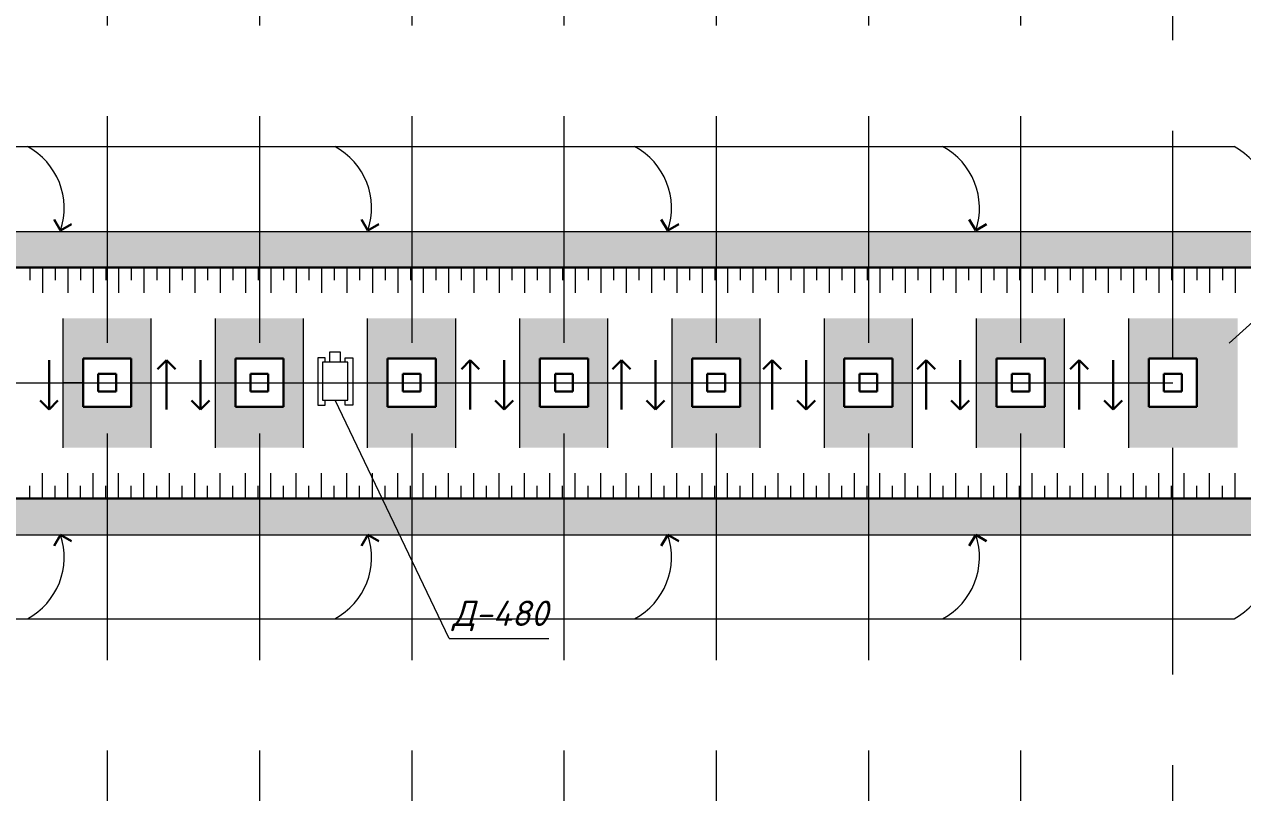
# Model space of a CAD drawing. Header units: millimetres. Extents: x 1422334 to 1587362, y 445536 to 446570.
# Drawn here: x 1585980.5 to 1586047.7, y 446264.3 to 446306.7 of the extents above; entities that cross this region are included whole.
import ezdxf

# ---------------------------------------------------------------- set-up
doc = ezdxf.new("R2010")
doc.units = ezdxf.units.MM
doc.header["$LTSCALE"] = 50
doc.linetypes.add('GOST2.303 4', pattern=[7, 5, -2, 0])
for name, color, linetype, lineweight in [('fund transh', 7, 'Continuous', 30), ('Risunochki', 7, 'Continuous', 13), ('камаз', 7, 'Continuous', 13), ('Линии склона', 7, 'Continuous', 30), ('оси траншей размеры', 7, 'Continuous', 13)]:
    doc.layers.add(name, color=color, linetype=linetype, lineweight=lineweight)
doc.styles.get("Standard").update_dxf_attribs({"font": 'isocpeui.ttf'})

msp = doc.modelspace()

# ---------------------------------------------------------------- hatches: boundary and pattern name
at = {"layer": 'Risunochki', "ltscale": 10000}
h = msp.add_hatch(dxfattribs=at)
h.set_pattern_fill('AR-CONC', color=250, scale=0.01)
h.set_pattern_definition([(50, (1586923.39, 445616.2545), (1.8218467, -0.1593909), [0.1905, -2.0955]), (355, (1586923.39, 445616.2545), (-0.3524342, 1.9105685), [0.1524, -1.6764058]), (100.45144, (1586923.5419, 445616.2412), (1.4694125, 1.7511775), [0.1619, -1.7809024]), (46.1842, (1586923.39, 445616.7625), (2.7107904, -0.4204233), [0.28575, -3.14325]), (96.63556, (1586923.616, 445616.7274), (2.3740413, 2.474261), [0.24285, -2.671356]), (351.18415, (1586923.39, 445616.7625), (2.3740413, 2.474261), [0.2285997, -2.514597]), (21, (1586923.644, 445616.6355), (1.516144, -1.022652), [0.1905, -2.0955]), (326, (1586923.644, 445616.6355), (0.6180203, 1.8418797), [0.1524, -1.6764]), (71.45144, (1586923.7704, 445616.5503), (2.1341642, 0.8192277), [0.1619, -1.7808994]), (37.5, (1586923.39004, 445616.2545), (0.03088603, 0.8455504), [0, -1.65608, 0, -1.7018, 0, -1.68275]), (7.5, (1586923.39, 445616.2545), (0.6681966, 1.00180575), [0, -0.97028, 0, -1.61798, 0, -0.64135]), (327.5, (1586922.8236, 445616.2545), (1.35590595, -0.05728744), [0, -0.635, 0, -1.9812, 0, -2.6289]), (317.5, (1586922.5696, 445616.2545), (1.4812918, 0.2542649), [0, -0.8255, 0, -1.31572, 0, -1.8669])])
h.paths.add_polyline_path([(1586050.202414, 446295.287727), (1585970.262414, 446295.287727), (1585970.262414, 446293.287727), (1586050.202414, 446293.287727)])
h = msp.add_hatch(dxfattribs=at)
h.set_pattern_fill('AR-CONC', color=250, scale=0.00076032)
h.set_pattern_definition([(50, (1585996.16922, 446279.32956), (0.13851865, -0.0121188), [0.0144841, -0.1593251]), (355, (1585996.16922, 446279.32956), (-0.0267963, 0.1452643), [0.0115873, -0.1274605]), (100.45144, (1585996.18076, 446279.32855), (0.1117224, 0.1331455), [0.0123096, -0.1354056]), (46.1842, (1585996.16922, 446279.36818), (0.2061068, -0.0319656), [0.0217261, -0.2389876]), (96.6356, (1585996.1864, 446279.36552), (0.180503, 0.188123), [0.0184644, -0.2031085]), (351.1842, (1585996.16922, 446279.36818), (0.180503, 0.188123), [0.017381, -0.1911899]), (21, (1585996.18853, 446279.35853), (0.11527545, -0.0777543), [0.0144841, -0.1593251]), (326, (1585996.18853, 446279.35853), (0.0469893, 0.1400418), [0.0115873, -0.12746]), (71.45144, (1585996.19814, 446279.35205), (0.1622648, 0.0622875), [0.0123096, -0.1354053]), (37.5, (1585996.169217, 446279.32956), (0.00234833, 0.06428889), [0, -0.12591507, 0, -0.12939126, 0, -0.12794285]), (7.5, (1585996.16922, 446279.32956), (0.05080433, 0.0761693), [0, -0.07377233, 0, -0.12301826, 0, -0.04876312]), (327.5, (1585996.12615, 446279.32956), (0.10309224, -0.00435568), [0, -0.04828032, 0, -0.1506346, 0, -0.19988052]), (317.5, (1585996.10684, 446279.32956), (0.1126256, 0.01933227), [0, -0.0627644, 0, -0.1000368, 0, -0.14194414])])
h.paths.add_polyline_path([(1585982.608947, 446290.487727), (1585982.608947, 446283.347727), (1585987.468947, 446283.347727), (1585987.468947, 446290.487727)])
h.paths.add_polyline_path([(1585986.368947, 446288.270782), (1585986.368947, 446285.610782), (1585983.708947, 446285.610782), (1585983.708947, 446288.270782)], flags=16)
h = msp.add_hatch(dxfattribs=at)
h.set_pattern_fill('AR-CONC', color=250, scale=0.00076032)
h.set_pattern_definition([(50, (1586004.56922, 446279.32956), (0.13851865, -0.0121188), [0.0144841, -0.1593251]), (355, (1586004.56922, 446279.32956), (-0.0267963, 0.1452643), [0.0115873, -0.1274605]), (100.45144, (1586004.58076, 446279.32855), (0.1117224, 0.1331455), [0.0123096, -0.1354056]), (46.1842, (1586004.56922, 446279.36818), (0.2061068, -0.0319656), [0.0217261, -0.2389876]), (96.6356, (1586004.5864, 446279.36552), (0.180503, 0.188123), [0.0184644, -0.2031085]), (351.1842, (1586004.56922, 446279.36818), (0.180503, 0.188123), [0.017381, -0.1911899]), (21, (1586004.58853, 446279.35853), (0.11527545, -0.0777543), [0.0144841, -0.1593251]), (326, (1586004.58853, 446279.35853), (0.0469893, 0.1400418), [0.0115873, -0.12746]), (71.45144, (1586004.59814, 446279.35205), (0.1622648, 0.0622875), [0.0123096, -0.1354053]), (37.5, (1586004.569217, 446279.32956), (0.00234833, 0.06428889), [0, -0.12591507, 0, -0.12939126, 0, -0.12794285]), (7.5, (1586004.56922, 446279.32956), (0.05080433, 0.0761693), [0, -0.07377233, 0, -0.12301826, 0, -0.04876312]), (327.5, (1586004.52615, 446279.32956), (0.10309224, -0.00435568), [0, -0.04828032, 0, -0.1506346, 0, -0.19988052]), (317.5, (1586004.50684, 446279.32956), (0.1126256, 0.01933227), [0, -0.0627644, 0, -0.1000368, 0, -0.14194414])])
h.paths.add_polyline_path([(1585991.008947, 446290.487727), (1585991.008947, 446283.347727), (1585995.868947, 446283.347727), (1585995.868947, 446290.487727)])
h.paths.add_polyline_path([(1585994.768947, 446288.270782), (1585994.768947, 446285.610782), (1585992.108947, 446285.610782), (1585992.108947, 446288.270782)], flags=16)
h = msp.add_hatch(dxfattribs=at)
h.set_pattern_fill('AR-CONC', color=250, scale=0.00076032)
h.set_pattern_definition([(50, (1586012.96922, 446279.32956), (0.13851865, -0.0121188), [0.0144841, -0.1593251]), (355, (1586012.96922, 446279.32956), (-0.0267963, 0.1452643), [0.0115873, -0.1274605]), (100.45144, (1586012.98076, 446279.32855), (0.1117224, 0.1331455), [0.0123096, -0.1354056]), (46.1842, (1586012.96922, 446279.36818), (0.2061068, -0.0319656), [0.0217261, -0.2389876]), (96.6356, (1586012.9864, 446279.36552), (0.180503, 0.188123), [0.0184644, -0.2031085]), (351.1842, (1586012.96922, 446279.36818), (0.180503, 0.188123), [0.017381, -0.1911899]), (21, (1586012.98853, 446279.35853), (0.11527545, -0.0777543), [0.0144841, -0.1593251]), (326, (1586012.98853, 446279.35853), (0.0469893, 0.1400418), [0.0115873, -0.12746]), (71.45144, (1586012.99814, 446279.35205), (0.1622648, 0.0622875), [0.0123096, -0.1354053]), (37.5, (1586012.969217, 446279.32956), (0.00234833, 0.06428889), [0, -0.12591507, 0, -0.12939126, 0, -0.12794285]), (7.5, (1586012.96922, 446279.32956), (0.05080433, 0.0761693), [0, -0.07377233, 0, -0.12301826, 0, -0.04876312]), (327.5, (1586012.92615, 446279.32956), (0.10309224, -0.00435568), [0, -0.04828032, 0, -0.1506346, 0, -0.19988052]), (317.5, (1586012.90684, 446279.32956), (0.1126256, 0.01933227), [0, -0.0627644, 0, -0.1000368, 0, -0.14194414])])
h.paths.add_polyline_path([(1585999.408947, 446290.487727), (1585999.408947, 446283.347727), (1586004.268947, 446283.347727), (1586004.268947, 446290.487727)])
h.paths.add_polyline_path([(1586003.168947, 446288.270782), (1586003.168947, 446285.610782), (1586000.508947, 446285.610782), (1586000.508947, 446288.270782)], flags=16)
h = msp.add_hatch(dxfattribs=at)
h.set_pattern_fill('AR-CONC', color=250, scale=0.00076032)
h.set_pattern_definition([(50, (1586021.36922, 446279.32956), (0.13851865, -0.0121188), [0.0144841, -0.1593251]), (355, (1586021.36922, 446279.32956), (-0.0267963, 0.1452643), [0.0115873, -0.1274605]), (100.45144, (1586021.38076, 446279.32855), (0.1117224, 0.1331455), [0.0123096, -0.1354056]), (46.1842, (1586021.36922, 446279.36818), (0.2061068, -0.0319656), [0.0217261, -0.2389876]), (96.6356, (1586021.3864, 446279.36552), (0.180503, 0.188123), [0.0184644, -0.2031085]), (351.1842, (1586021.36922, 446279.36818), (0.180503, 0.188123), [0.017381, -0.1911899]), (21, (1586021.38853, 446279.35853), (0.11527545, -0.0777543), [0.0144841, -0.1593251]), (326, (1586021.38853, 446279.35853), (0.0469893, 0.1400418), [0.0115873, -0.12746]), (71.45144, (1586021.39814, 446279.35205), (0.1622648, 0.0622875), [0.0123096, -0.1354053]), (37.5, (1586021.369217, 446279.32956), (0.00234833, 0.06428889), [0, -0.12591507, 0, -0.12939126, 0, -0.12794285]), (7.5, (1586021.36922, 446279.32956), (0.05080433, 0.0761693), [0, -0.07377233, 0, -0.12301826, 0, -0.04876312]), (327.5, (1586021.32615, 446279.32956), (0.10309224, -0.00435568), [0, -0.04828032, 0, -0.1506346, 0, -0.19988052]), (317.5, (1586021.30684, 446279.32956), (0.1126256, 0.01933227), [0, -0.0627644, 0, -0.1000368, 0, -0.14194414])])
h.paths.add_polyline_path([(1586007.808947, 446290.487727), (1586007.808947, 446283.347727), (1586012.668947, 446283.347727), (1586012.668947, 446290.487727)])
h.paths.add_polyline_path([(1586011.568947, 446288.270782), (1586011.568947, 446285.610782), (1586008.908947, 446285.610782), (1586008.908947, 446288.270782)], flags=16)
h = msp.add_hatch(dxfattribs=at)
h.set_pattern_fill('AR-CONC', color=250, scale=0.00076032)
h.set_pattern_definition([(50, (1586029.76922, 446279.32956), (0.13851865, -0.0121188), [0.0144841, -0.1593251]), (355, (1586029.76922, 446279.32956), (-0.0267963, 0.1452643), [0.0115873, -0.1274605]), (100.45144, (1586029.78076, 446279.32855), (0.1117224, 0.1331455), [0.0123096, -0.1354056]), (46.1842, (1586029.76922, 446279.36818), (0.2061068, -0.0319656), [0.0217261, -0.2389876]), (96.6356, (1586029.7864, 446279.36552), (0.180503, 0.188123), [0.0184644, -0.2031085]), (351.1842, (1586029.76922, 446279.36818), (0.180503, 0.188123), [0.017381, -0.1911899]), (21, (1586029.78853, 446279.35853), (0.11527545, -0.0777543), [0.0144841, -0.1593251]), (326, (1586029.78853, 446279.35853), (0.0469893, 0.1400418), [0.0115873, -0.12746]), (71.45144, (1586029.79814, 446279.35205), (0.1622648, 0.0622875), [0.0123096, -0.1354053]), (37.5, (1586029.769217, 446279.32956), (0.00234833, 0.06428889), [0, -0.12591507, 0, -0.12939126, 0, -0.12794285]), (7.5, (1586029.76922, 446279.32956), (0.05080433, 0.0761693), [0, -0.07377233, 0, -0.12301826, 0, -0.04876312]), (327.5, (1586029.72615, 446279.32956), (0.10309224, -0.00435568), [0, -0.04828032, 0, -0.1506346, 0, -0.19988052]), (317.5, (1586029.70684, 446279.32956), (0.1126256, 0.01933227), [0, -0.0627644, 0, -0.1000368, 0, -0.14194414])])
h.paths.add_polyline_path([(1586016.208947, 446290.487727), (1586016.208947, 446283.347727), (1586021.068947, 446283.347727), (1586021.068947, 446290.487727)])
h.paths.add_polyline_path([(1586019.968947, 446288.270782), (1586019.968947, 446285.610782), (1586017.308947, 446285.610782), (1586017.308947, 446288.270782)], flags=16)
h = msp.add_hatch(dxfattribs=at)
h.set_pattern_fill('AR-CONC', color=250, scale=0.00076032)
h.set_pattern_definition([(50, (1586038.16922, 446279.32956), (0.13851865, -0.0121188), [0.0144841, -0.1593251]), (355, (1586038.16922, 446279.32956), (-0.0267963, 0.1452643), [0.0115873, -0.1274605]), (100.45144, (1586038.18076, 446279.32855), (0.1117224, 0.1331455), [0.0123096, -0.1354056]), (46.1842, (1586038.16922, 446279.36818), (0.2061068, -0.0319656), [0.0217261, -0.2389876]), (96.6356, (1586038.1864, 446279.36552), (0.180503, 0.188123), [0.0184644, -0.2031085]), (351.1842, (1586038.16922, 446279.36818), (0.180503, 0.188123), [0.017381, -0.1911899]), (21, (1586038.18853, 446279.35853), (0.11527545, -0.0777543), [0.0144841, -0.1593251]), (326, (1586038.18853, 446279.35853), (0.0469893, 0.1400418), [0.0115873, -0.12746]), (71.45144, (1586038.19814, 446279.35205), (0.1622648, 0.0622875), [0.0123096, -0.1354053]), (37.5, (1586038.169217, 446279.32956), (0.00234833, 0.06428889), [0, -0.12591507, 0, -0.12939126, 0, -0.12794285]), (7.5, (1586038.16922, 446279.32956), (0.05080433, 0.0761693), [0, -0.07377233, 0, -0.12301826, 0, -0.04876312]), (327.5, (1586038.12615, 446279.32956), (0.10309224, -0.00435568), [0, -0.04828032, 0, -0.1506346, 0, -0.19988052]), (317.5, (1586038.10684, 446279.32956), (0.1126256, 0.01933227), [0, -0.0627644, 0, -0.1000368, 0, -0.14194414])])
h.paths.add_polyline_path([(1586024.608947, 446290.487727), (1586024.608947, 446283.347727), (1586029.468947, 446283.347727), (1586029.468947, 446290.487727)])
h.paths.add_polyline_path([(1586028.368947, 446288.270782), (1586028.368947, 446285.610782), (1586025.708947, 446285.610782), (1586025.708947, 446288.270782)], flags=16)
h = msp.add_hatch(dxfattribs=at)
h.set_pattern_fill('AR-CONC', color=250, scale=0.00076032)
h.set_pattern_definition([(50, (1586046.56922, 446279.32956), (0.13851865, -0.0121188), [0.0144841, -0.1593251]), (355, (1586046.56922, 446279.32956), (-0.0267963, 0.1452643), [0.0115873, -0.1274605]), (100.45144, (1586046.58076, 446279.32855), (0.1117224, 0.1331455), [0.0123096, -0.1354056]), (46.1842, (1586046.56922, 446279.36818), (0.2061068, -0.0319656), [0.0217261, -0.2389876]), (96.6356, (1586046.5864, 446279.36552), (0.180503, 0.188123), [0.0184644, -0.2031085]), (351.1842, (1586046.56922, 446279.36818), (0.180503, 0.188123), [0.017381, -0.1911899]), (21, (1586046.58853, 446279.35853), (0.11527545, -0.0777543), [0.0144841, -0.1593251]), (326, (1586046.58853, 446279.35853), (0.0469893, 0.1400418), [0.0115873, -0.12746]), (71.45144, (1586046.59814, 446279.35205), (0.1622648, 0.0622875), [0.0123096, -0.1354053]), (37.5, (1586046.569217, 446279.32956), (0.00234833, 0.06428889), [0, -0.12591507, 0, -0.12939126, 0, -0.12794285]), (7.5, (1586046.56922, 446279.32956), (0.05080433, 0.0761693), [0, -0.07377233, 0, -0.12301826, 0, -0.04876312]), (327.5, (1586046.52615, 446279.32956), (0.10309224, -0.00435568), [0, -0.04828032, 0, -0.1506346, 0, -0.19988052]), (317.5, (1586046.50684, 446279.32956), (0.1126256, 0.01933227), [0, -0.0627644, 0, -0.1000368, 0, -0.14194414])])
h.paths.add_polyline_path([(1586033.008947, 446290.487727), (1586033.008947, 446283.347727), (1586037.868947, 446283.347727), (1586037.868947, 446290.487727)])
h.paths.add_polyline_path([(1586036.768947, 446288.270782), (1586036.768947, 446285.610782), (1586034.108947, 446285.610782), (1586034.108947, 446288.270782)], flags=16)
h = msp.add_hatch(dxfattribs=at)
h.set_pattern_fill('AR-CONC', color=250, scale=0.00076032)
h.set_pattern_definition([(50, (1585987.76922, 446279.32956), (0.13851865, -0.0121188), [0.0144841, -0.15932506]), (355, (1585987.76922, 446279.32956), (-0.02679628, 0.14526434), [0.01158728, -0.1274605]), (100.45144, (1585987.78076, 446279.32855), (0.11172237, 0.13314553), [0.0123096, -0.13540557]), (46.1842, (1585987.76922, 446279.36818), (0.2061068, -0.0319656), [0.02172614, -0.2389876]), (96.63556, (1585987.7864, 446279.36552), (0.1805031, 0.188123), [0.0184644, -0.20310855]), (351.18415, (1585987.76922, 446279.36818), (0.1805031, 0.188123), [0.0173809, -0.19118986]), (21, (1585987.78853, 446279.35853), (0.11527545, -0.07775428), [0.0144841, -0.15932506]), (326, (1585987.78853, 446279.35853), (0.04698932, 0.1400418), [0.01158728, -0.12746004]), (71.45144, (1585987.79814, 446279.35205), (0.16226477, 0.06228752), [0.0123096, -0.13540534]), (37.5, (1585987.769217, 446279.32956), (0.002348327, 0.064288887), [0, -0.12591507, 0, -0.12939126, 0, -0.12794285]), (7.5, (1585987.76922, 446279.32956), (0.050804326, 0.076169295), [0, -0.07377233, 0, -0.123018255, 0, -0.04876312]), (327.5, (1585987.72615, 446279.32956), (0.10309224, -0.00435568), [0, -0.04828032, 0, -0.1506346, 0, -0.19988052]), (317.5, (1585987.70684, 446279.32956), (0.11262558, 0.01933227), [0, -0.06276442, 0, -0.10003682, 0, -0.14194414])])
h.paths.add_polyline_path([(1586047.408947, 446290.487727), (1586047.408947, 446283.347727), (1586041.408947, 446283.347727), (1586041.408947, 446290.487727)])
h.paths.add_polyline_path([(1586042.508947, 446288.270782), (1586042.508947, 446285.610782), (1586045.168947, 446285.610782), (1586045.168947, 446288.270782)], flags=16)
h = msp.add_hatch(dxfattribs=at)
h.set_pattern_fill('AR-CONC', color=250, scale=0.01)
h.set_pattern_definition([(50, (1586923.39, 445603.5145), (1.8218467, -0.1593909), [0.1905, -2.0955]), (355, (1586923.39, 445603.5145), (-0.3524342, 1.9105685), [0.1524, -1.6764058]), (100.45144, (1586923.5419, 445603.5012), (1.4694125, 1.7511775), [0.1619, -1.7809024]), (46.1842, (1586923.39, 445604.0225), (2.7107904, -0.4204233), [0.28575, -3.14325]), (96.63556, (1586923.616, 445603.9874), (2.3740413, 2.474261), [0.24285, -2.671356]), (351.18415, (1586923.39, 445604.0225), (2.3740413, 2.474261), [0.2285997, -2.514597]), (21, (1586923.644, 445603.8955), (1.516144, -1.022652), [0.1905, -2.0955]), (326, (1586923.644, 445603.8955), (0.6180203, 1.8418797), [0.1524, -1.6764]), (71.45144, (1586923.7704, 445603.8103), (2.1341642, 0.8192277), [0.1619, -1.7808994]), (37.5, (1586923.39004, 445603.5145), (0.03088603, 0.8455504), [0, -1.65608, 0, -1.7018, 0, -1.68275]), (7.5, (1586923.39, 445603.5145), (0.6681966, 1.00180575), [0, -0.97028, 0, -1.61798, 0, -0.64135]), (327.5, (1586922.8236, 445603.5145), (1.35590595, -0.05728744), [0, -0.635, 0, -1.9812, 0, -2.6289]), (317.5, (1586922.5696, 445603.5145), (1.4812918, 0.2542649), [0, -0.8255, 0, -1.31572, 0, -1.8669])])
h.paths.add_polyline_path([(1586050.202414, 446280.547727), (1585970.262414, 446280.547727), (1585970.262414, 446278.547727), (1586050.202414, 446278.547727)])

# ---------------------------------------------------------------- linework, layer by layer
at = {"layer": 'fund transh', "ltscale": 10000}
for p, q in [((1585983.708947, 446285.610782, 8264.642599), (1585983.708947, 446288.270782, 8264.642599)), ((1585983.708947, 446288.270782, 8264.642599), (1585986.368947, 446288.270782, 8264.642599)), ((1585986.368947, 446288.270782, 8264.642599), (1585986.368947, 446285.610782, 8264.642599)), ((1585992.108947, 446285.610782, 8264.642599), (1585992.108947, 446288.270782, 8264.642599)), ((1585992.108947, 446288.270782, 8264.642599), (1585994.768947, 446288.270782, 8264.642599)), ((1585994.768947, 446288.270782, 8264.642599), (1585994.768947, 446285.610782, 8264.642599)), ((1586000.508947, 446285.610782, 8264.642599), (1586000.508947, 446288.270782, 8264.642599)), ((1586000.508947, 446288.270782, 8264.642599), (1586003.168947, 446288.270782, 8264.642599)), ((1586003.168947, 446288.270782, 8264.642599), (1586003.168947, 446285.610782, 8264.642599)), ((1586008.908947, 446285.610782, 8264.642599), (1586008.908947, 446288.270782, 8264.642599)), ((1586008.908947, 446288.270782, 8264.642599), (1586011.568947, 446288.270782, 8264.642599)), ((1586011.568947, 446288.270782, 8264.642599), (1586011.568947, 446285.610782, 8264.642599)), ((1586017.308947, 446285.610782, 8264.642599), (1586017.308947, 446288.270782, 8264.642599)), ((1586017.308947, 446288.270782, 8264.642599), (1586019.968947, 446288.270782, 8264.642599)), ((1586019.968947, 446288.270782, 8264.642599), (1586019.968947, 446285.610782, 8264.642599)), ((1586025.708947, 446285.610782, 8264.642599), (1586025.708947, 446288.270782, 8264.642599)), ((1586025.708947, 446288.270782, 8264.642599), (1586028.368947, 446288.270782, 8264.642599)), ((1586028.368947, 446288.270782, 8264.642599), (1586028.368947, 446285.610782, 8264.642599)), ((1586034.108947, 446285.610782, 8264.642599), (1586034.108947, 446288.270782, 8264.642599)), ((1586034.108947, 446288.270782, 8264.642599), (1586036.768947, 446288.270782, 8264.642599)), ((1586036.768947, 446288.270782, 8264.642599), (1586036.768947, 446285.610782, 8264.642599)), ((1586042.508947, 446285.610782, 8264.642599), (1586042.508947, 446288.270782, 8264.642599)), ((1586042.508947, 446288.270782, 8264.642599), (1586045.168947, 446288.270782, 8264.642599)), ((1586045.168947, 446288.270782, 8264.642599), (1586045.168947, 446285.610782, 8264.642599)), ((1585984.548947, 446286.450782, 8264.642599), (1585984.548947, 446287.430782, 8264.642599)), ((1585984.548947, 446287.430782, 8264.642599), (1585985.528947, 446287.430782, 8264.642599)), ((1585985.528947, 446287.430782, 8264.642599), (1585985.528947, 446286.450782, 8264.642599)), ((1585992.948947, 446286.450782, 8264.642599), (1585992.948947, 446287.430782, 8264.642599)), ((1585992.948947, 446287.430782, 8264.642599), (1585993.928947, 446287.430782, 8264.642599)), ((1585993.928947, 446287.430782, 8264.642599), (1585993.928947, 446286.450782, 8264.642599)), ((1586001.348947, 446286.450782, 8264.642599), (1586001.348947, 446287.430782, 8264.642599)), ((1586001.348947, 446287.430782, 8264.642599), (1586002.328947, 446287.430782, 8264.642599)), ((1586002.328947, 446287.430782, 8264.642599), (1586002.328947, 446286.450782, 8264.642599)), ((1586009.748947, 446286.450782, 8264.642599), (1586009.748947, 446287.430782, 8264.642599)), ((1586009.748947, 446287.430782, 8264.642599), (1586010.728947, 446287.430782, 8264.642599)), ((1586010.728947, 446287.430782, 8264.642599), (1586010.728947, 446286.450782, 8264.642599)), ((1586018.148947, 446286.450782, 8264.642599), (1586018.148947, 446287.430782, 8264.642599)), ((1586018.148947, 446287.430782, 8264.642599), (1586019.128947, 446287.430782, 8264.642599)), ((1586019.128947, 446287.430782, 8264.642599), (1586019.128947, 446286.450782, 8264.642599)), ((1586026.548947, 446286.450782, 8264.642599), (1586026.548947, 446287.430782, 8264.642599)), ((1586026.548947, 446287.430782, 8264.642599), (1586027.528947, 446287.430782, 8264.642599)), ((1586027.528947, 446287.430782, 8264.642599), (1586027.528947, 446286.450782, 8264.642599)), ((1586034.948947, 446286.450782, 8264.642599), (1586034.948947, 446287.430782, 8264.642599)), ((1586034.948947, 446287.430782, 8264.642599), (1586035.928947, 446287.430782, 8264.642599)), ((1586035.928947, 446287.430782, 8264.642599), (1586035.928947, 446286.450782, 8264.642599)), ((1586043.348947, 446286.450782, 8264.642599), (1586043.348947, 446287.430782, 8264.642599)), ((1586043.348947, 446287.430782, 8264.642599), (1586044.328947, 446287.430782, 8264.642599)), ((1586044.328947, 446287.430782, 8264.642599), (1586044.328947, 446286.450782, 8264.642599)), ((1585985.528947, 446286.450782, 8264.642599), (1585984.548947, 446286.450782, 8264.642599)), ((1585993.928947, 446286.450782, 8264.642599), (1585992.948947, 446286.450782, 8264.642599)), ((1586002.328947, 446286.450782, 8264.642599), (1586001.348947, 446286.450782, 8264.642599)), ((1586010.728947, 446286.450782, 8264.642599), (1586009.748947, 446286.450782, 8264.642599)), ((1586019.128947, 446286.450782, 8264.642599), (1586018.148947, 446286.450782, 8264.642599)), ((1586027.528947, 446286.450782, 8264.642599), (1586026.548947, 446286.450782, 8264.642599)), ((1586035.928947, 446286.450782, 8264.642599), (1586034.948947, 446286.450782, 8264.642599)), ((1586044.328947, 446286.450782, 8264.642599), (1586043.348947, 446286.450782, 8264.642599)), ((1585986.368947, 446285.610782, 8264.642599), (1585983.708947, 446285.610782, 8264.642599)), ((1585994.768947, 446285.610782, 8264.642599), (1585992.108947, 446285.610782, 8264.642599)), ((1586003.168947, 446285.610782, 8264.642599), (1586000.508947, 446285.610782, 8264.642599)), ((1586011.568947, 446285.610782, 8264.642599), (1586008.908947, 446285.610782, 8264.642599)), ((1586019.968947, 446285.610782, 8264.642599), (1586017.308947, 446285.610782, 8264.642599)), ((1586028.368947, 446285.610782, 8264.642599), (1586025.708947, 446285.610782, 8264.642599)), ((1586036.768947, 446285.610782, 8264.642599), (1586034.108947, 446285.610782, 8264.642599)), ((1586045.168947, 446285.610782, 8264.642599), (1586042.508947, 446285.610782, 8264.642599))]:
    msp.add_line(p, q, dxfattribs=at)
at = {"layer": 'Risunochki', "ltscale": 10000}
for p, q in [((1585970.262414, 446299.964986, 8264.642599), (1586047.219399, 446299.964986, 8264.642599)), ((1585970.262414, 446295.287727, 8264.642599), (1586050.202414, 446295.287727, 8264.642599)), ((1585970.268947, 446293.287727, 8264.642599), (1586050.208947, 446293.287727, 8264.642599)), ((1585982.608947, 446283.347727, 8264.642599), (1585982.608947, 446290.487727, 8264.642599)), ((1585987.468947, 446283.347727, 8264.642599), (1585987.468947, 446290.487727, 8264.642599)), ((1585991.008947, 446283.347727, 8264.642599), (1585991.008947, 446290.487727, 8264.642599)), ((1585995.868947, 446283.347727, 8264.642599), (1585995.868947, 446290.487727, 8264.642599)), ((1585999.408947, 446283.347727, 8264.642599), (1585999.408947, 446290.487727, 8264.642599)), ((1586004.268947, 446283.347727, 8264.642599), (1586004.268947, 446290.487727, 8264.642599)), ((1586007.808947, 446283.347727, 8264.642599), (1586007.808947, 446290.487727, 8264.642599)), ((1586012.668947, 446283.347727, 8264.642599), (1586012.668947, 446290.487727, 8264.642599)), ((1586016.208947, 446283.347727, 8264.642599), (1586016.208947, 446290.487727, 8264.642599)), ((1586021.068947, 446283.347727, 8264.642599), (1586021.068947, 446290.487727, 8264.642599)), ((1586024.608947, 446283.347727, 8264.642599), (1586024.608947, 446290.487727, 8264.642599)), ((1586029.468947, 446283.347727, 8264.642599), (1586029.468947, 446290.487727, 8264.642599)), ((1586033.008947, 446283.347727, 8264.642599), (1586033.008947, 446290.487727, 8264.642599)), ((1586037.868947, 446283.347727, 8264.642599), (1586037.868947, 446290.487727, 8264.642599)), ((1586041.408947, 446283.347727, 8264.642599), (1586041.408947, 446290.487727, 8264.642599)), ((1585997.074672, 446288.317465, 8264.642599), (1585996.654672, 446288.317465, 8264.642599)), ((1585996.654672, 446288.317465, 8264.642599), (1585996.654672, 446285.707065, 8264.642599)), ((1585998.318998, 446288.072465, 8264.642599), (1585996.918998, 446288.072465, 8264.642599)), ((1585996.918998, 446288.072465, 8264.642599), (1585996.918998, 446285.972465, 8264.642599)), ((1585997.074672, 446288.072465, 8264.642599), (1585997.074672, 446288.317465, 8264.642599)), ((1585997.90481, 446288.632465, 8264.642599), (1585997.30981, 446288.632465, 8264.642599)), ((1585997.30981, 446288.632465, 8264.642599), (1585997.30981, 446288.072465, 8264.642599)), ((1585997.90481, 446288.072465, 8264.642599), (1585997.90481, 446288.632465, 8264.642599)), ((1585998.163323, 446288.072465, 8264.642599), (1585998.163323, 446288.317465, 8264.642599)), ((1585998.163323, 446288.317465, 8264.642599), (1585998.583323, 446288.317465, 8264.642599)), ((1585998.318998, 446285.972465, 8264.642599), (1585998.318998, 446288.072465, 8264.642599)), ((1585998.583323, 446288.317465, 8264.642599), (1585998.583323, 446285.707065, 8264.642599)), ((1585983.708947, 446286.940782, 8264.642599), (1585982.608947, 446286.940782, 8264.642599)), ((1585986.368947, 446286.940782, 8264.642599), (1585987.468947, 446286.940782, 8264.642599)), ((1585996.654672, 446285.707065, 8264.642599), (1585997.074672, 446285.707065, 8264.642599)), ((1585996.918998, 446285.972465, 8264.642599), (1585998.318998, 446285.972465, 8264.642599)), ((1585997.074672, 446285.707065, 8264.642599), (1585997.074672, 446285.972465, 8264.642599)), ((1585998.163323, 446285.707065, 8264.642599), (1585998.163323, 446285.972465, 8264.642599)), ((1585998.583323, 446285.707065, 8264.642599), (1585998.163323, 446285.707065, 8264.642599)), ((1585970.268947, 446280.547727, 8264.642599), (1586050.208947, 446280.547727, 8264.642599)), ((1585970.262414, 446278.547727, 8264.642599), (1586050.202414, 446278.547727, 8264.642599)), ((1585970.262414, 446273.916578, 8264.642599), (1586047.219399, 446273.916578, 8264.642599))]:
    msp.add_line(p, q, dxfattribs=at)
at = {"layer": 'Risunochki', "lineweight": 30, "ltscale": 10000}
for p, q in [((1585982.462418, 446295.333836, 8264.642599), (1585982.104138, 446295.935198, 8264.642599)), ((1585982.462418, 446295.333836, 8264.642599), (1585983.06378, 446295.692116, 8264.642599)), ((1585999.422977, 446295.333836, 8264.642599), (1585999.064697, 446295.935198, 8264.642599)), ((1585999.422977, 446295.333836, 8264.642599), (1586000.024338, 446295.692116, 8264.642599)), ((1586015.969729, 446295.333836, 8264.642599), (1586015.611449, 446295.935198, 8264.642599)), ((1586015.969729, 446295.333836, 8264.642599), (1586016.57109, 446295.692116, 8264.642599)), ((1586032.963123, 446295.333836, 8264.642599), (1586032.604842, 446295.935198, 8264.642599)), ((1586032.963123, 446295.333836, 8264.642599), (1586033.564484, 446295.692116, 8264.642599)), ((1585981.827359, 446285.461373, 8264.642599), (1585981.827359, 446288.183571, 8264.642599)), ((1585988.313319, 446288.183571, 8264.642599), (1585987.818344, 446287.688596, 8264.642599)), ((1585988.313319, 446288.183571, 8264.642599), (1585988.313319, 446285.461373, 8264.642599)), ((1585988.313319, 446288.183571, 8264.642599), (1585988.808294, 446287.688596, 8264.642599)), ((1585990.188428, 446285.461373, 8264.642599), (1585990.188428, 446288.183571, 8264.642599)), ((1586005.074629, 446288.183571, 8264.642599), (1586004.579655, 446287.688596, 8264.642599)), ((1586005.074629, 446288.183571, 8264.642599), (1586005.074629, 446285.461373, 8264.642599)), ((1586005.074629, 446288.183571, 8264.642599), (1586005.569604, 446287.688596, 8264.642599)), ((1586006.949739, 446285.461373, 8264.642599), (1586006.949739, 446288.183571, 8264.642599)), ((1586013.413353, 446288.183571, 8264.642599), (1586012.918378, 446287.688596, 8264.642599)), ((1586013.413353, 446288.183571, 8264.642599), (1586013.413353, 446285.461373, 8264.642599)), ((1586013.413353, 446288.183571, 8264.642599), (1586013.908327, 446287.688596, 8264.642599)), ((1586015.288462, 446285.461373, 8264.642599), (1586015.288462, 446288.183571, 8264.642599)), ((1586021.734833, 446288.183571, 8264.642599), (1586021.239858, 446287.688596, 8264.642599)), ((1586021.734833, 446288.183571, 8264.642599), (1586021.734833, 446285.461373, 8264.642599)), ((1586021.734833, 446288.183571, 8264.642599), (1586022.229808, 446287.688596, 8264.642599)), ((1586023.609943, 446285.461373, 8264.642599), (1586023.609943, 446288.183571, 8264.642599)), ((1586030.222688, 446288.183571, 8264.642599), (1586029.727713, 446287.688596, 8264.642599)), ((1586030.222688, 446288.183571, 8264.642599), (1586030.222688, 446285.461373, 8264.642599)), ((1586030.222688, 446288.183571, 8264.642599), (1586030.717663, 446287.688596, 8264.642599)), ((1586032.097798, 446285.461373, 8264.642599), (1586032.097798, 446288.183571, 8264.642599)), ((1586038.671988, 446288.183571, 8264.642599), (1586038.177013, 446287.688596, 8264.642599)), ((1586038.671988, 446288.183571, 8264.642599), (1586038.671988, 446285.461373, 8264.642599)), ((1586038.671988, 446288.183571, 8264.642599), (1586039.166962, 446287.688596, 8264.642599)), ((1586040.547097, 446285.461373, 8264.642599), (1586040.547097, 446288.183571, 8264.642599)), ((1585981.827359, 446285.461373, 8264.642599), (1585981.332384, 446285.956348, 8264.642599)), ((1585981.827359, 446285.461373, 8264.642599), (1585982.322333, 446285.956348, 8264.642599)), ((1585990.188428, 446285.461373, 8264.642599), (1585989.693454, 446285.956348, 8264.642599)), ((1585990.188428, 446285.461373, 8264.642599), (1585990.683403, 446285.956348, 8264.642599)), ((1586006.949739, 446285.461373, 8264.642599), (1586006.454764, 446285.956348, 8264.642599)), ((1586006.949739, 446285.461373, 8264.642599), (1586007.444714, 446285.956348, 8264.642599)), ((1586015.288462, 446285.461373, 8264.642599), (1586014.793488, 446285.956348, 8264.642599)), ((1586015.288462, 446285.461373, 8264.642599), (1586015.783437, 446285.956348, 8264.642599)), ((1586023.609943, 446285.461373, 8264.642599), (1586023.114968, 446285.956348, 8264.642599)), ((1586023.609943, 446285.461373, 8264.642599), (1586024.104917, 446285.956348, 8264.642599)), ((1586032.097798, 446285.461373, 8264.642599), (1586031.602823, 446285.956348, 8264.642599)), ((1586032.097798, 446285.461373, 8264.642599), (1586032.592772, 446285.956348, 8264.642599)), ((1586040.547097, 446285.461373, 8264.642599), (1586040.052123, 446285.956348, 8264.642599)), ((1586040.547097, 446285.461373, 8264.642599), (1586041.042072, 446285.956348, 8264.642599)), ((1585982.462418, 446278.547727, 8264.642599), (1585982.104138, 446277.946366, 8264.642599)), ((1585982.462418, 446278.547727, 8264.642599), (1585983.06378, 446278.189447, 8264.642599)), ((1585999.422977, 446278.547727, 8264.642599), (1585999.064697, 446277.946366, 8264.642599)), ((1585999.422977, 446278.547727, 8264.642599), (1586000.024338, 446278.189447, 8264.642599)), ((1586015.969729, 446278.547727, 8264.642599), (1586015.611449, 446277.946366, 8264.642599)), ((1586015.969729, 446278.547727, 8264.642599), (1586016.57109, 446278.189447, 8264.642599)), ((1586032.963123, 446278.547727, 8264.642599), (1586032.604842, 446277.946366, 8264.642599)), ((1586032.963123, 446278.547727, 8264.642599), (1586033.564484, 446278.189447, 8264.642599))]:
    msp.add_line(p, q, dxfattribs=at)
at = {"layer": 'Risunochki', "ltscale": 10000}
for centre, start, end in [((1585978.818568, 446296.572299, 8264.642599), 341.22826519, 61.82950446), ((1585995.779127, 446296.572299, 8264.642599), 341.22826519, 61.82950446), ((1586012.325879, 446296.572299, 8264.642599), 341.22826519, 61.82950446), ((1586029.319273, 446296.572299, 8264.642599), 341.22826519, 61.82950446), ((1586045.402505, 446296.572299, 8264.642599), 341.22826519, 61.82950446), ((1585978.818568, 446277.309265, 8264.642599), 298.17049554, 18.77173481), ((1585995.779127, 446277.309265, 8264.642599), 298.17049554, 18.77173481), ((1586012.325879, 446277.309265, 8264.642599), 298.17049554, 18.77173481), ((1586029.319273, 446277.309265, 8264.642599), 298.17049554, 18.77173481), ((1586045.402505, 446277.309265, 8264.642599), 298.17049554, 18.77173481)]:
    msp.add_arc(centre, 3.848562, start, end, dxfattribs=at)
at = {"layer": 'камаз', "ltscale": 10000}
for p, q in [((1586056.629083, 446297.880906, 8264.642599), (1586046.937846, 446289.113786, 8264.642599)), ((1586003.912437, 446272.820108, 8264.642599), (1585997.618998, 446285.972465, 8264.642599)), ((1586003.912437, 446272.820108, 8264.642599), (1586009.406258, 446272.820108, 8264.642599))]:
    msp.add_line(p, q, dxfattribs=at)
at = {"layer": 'Линии склона', "ltscale": 10000}
for p, q in [((1585970.268947, 446293.287727, 8264.642599), (1586050.208947, 446293.287727, 8264.642599)), ((1585970.268947, 446280.547727, 8264.642599), (1586050.208947, 446280.547727, 8264.642599))]:
    msp.add_line(p, q, dxfattribs=at)
at = {"layer": 'оси траншей размеры', "linetype": 'GOST2.303 4', "ltscale": 0.05}
for p, q in [((1585985.038947, 446354.140782, 8264.642599), (1585985.038947, 446232.271484, 8264.642599)), ((1585993.438947, 446354.140782, 8264.642599), (1585993.438947, 446232.271484, 8264.642599)), ((1586001.838947, 446354.140782, 8264.642599), (1586001.838947, 446232.271484, 8264.642599)), ((1586010.238947, 446354.140782, 8264.642599), (1586010.238947, 446232.271484, 8264.642599)), ((1586018.638947, 446354.140782, 8264.642599), (1586018.638947, 446232.271484, 8264.642599)), ((1586027.038947, 446354.140782, 8264.642599), (1586027.038947, 446232.271484, 8264.642599)), ((1586035.438947, 446354.140782, 8264.642599), (1586035.438947, 446232.271484, 8264.642599)), ((1586043.838947, 446253.340782, 8264.642599), (1586043.838947, 446354.140782, 8264.642599))]:
    msp.add_line(p, q, dxfattribs=at)
at = {"layer": 'оси траншей размеры', "ltscale": 10000}
for p, q in [((1585980.768947, 446293.287727, 8264.642599), (1585980.768947, 446292.587727, 8264.642599)), ((1585981.468947, 446293.287727, 8264.642599), (1585981.468947, 446291.887727, 8264.642599)), ((1585982.168947, 446293.287727, 8264.642599), (1585982.168947, 446292.587727, 8264.642599)), ((1585982.868947, 446293.287727, 8264.642599), (1585982.868947, 446291.887727, 8264.642599)), ((1585982.868947, 446293.287727, 8264.642599), (1585983.568947, 446293.287727, 8264.642599)), ((1585983.568947, 446293.287727, 8264.642599), (1585983.568947, 446292.587727, 8264.642599)), ((1585984.268947, 446293.287727, 8264.642599), (1585984.268947, 446291.887727, 8264.642599)), ((1585984.968947, 446293.287727, 8264.642599), (1585984.968947, 446292.587727, 8264.642599)), ((1585985.668947, 446293.287727, 8264.642599), (1585985.668947, 446291.887727, 8264.642599)), ((1585986.368947, 446293.287727, 8264.642599), (1585986.368947, 446292.587727, 8264.642599)), ((1585987.068947, 446293.287727, 8264.642599), (1585987.068947, 446291.887727, 8264.642599)), ((1585987.068947, 446293.287727, 8264.642599), (1585987.768947, 446293.287727, 8264.642599)), ((1585987.768947, 446293.287727, 8264.642599), (1585987.768947, 446292.587727, 8264.642599)), ((1585988.468947, 446293.287727, 8264.642599), (1585988.468947, 446291.887727, 8264.642599)), ((1585989.168947, 446293.287727, 8264.642599), (1585989.168947, 446292.587727, 8264.642599)), ((1585989.868947, 446293.287727, 8264.642599), (1585989.868947, 446291.887727, 8264.642599)), ((1585990.568947, 446293.287727, 8264.642599), (1585990.568947, 446292.587727, 8264.642599)), ((1585991.268947, 446293.287727, 8264.642599), (1585991.268947, 446291.887727, 8264.642599)), ((1585991.268947, 446293.287727, 8264.642599), (1585991.968947, 446293.287727, 8264.642599)), ((1585991.968947, 446293.287727, 8264.642599), (1585991.968947, 446292.587727, 8264.642599)), ((1585992.668947, 446293.287727, 8264.642599), (1585992.668947, 446291.887727, 8264.642599)), ((1585993.368947, 446293.287727, 8264.642599), (1585993.368947, 446292.587727, 8264.642599)), ((1585994.068947, 446293.287727, 8264.642599), (1585994.068947, 446291.887727, 8264.642599)), ((1585994.768947, 446293.287727, 8264.642599), (1585994.768947, 446292.587727, 8264.642599)), ((1585995.468947, 446293.287727, 8264.642599), (1585995.468947, 446291.887727, 8264.642599)), ((1585995.468947, 446293.287727, 8264.642599), (1585996.168947, 446293.287727, 8264.642599)), ((1585996.168947, 446293.287727, 8264.642599), (1585996.168947, 446292.587727, 8264.642599)), ((1585996.868947, 446293.287727, 8264.642599), (1585996.868947, 446291.887727, 8264.642599)), ((1585997.568947, 446293.287727, 8264.642599), (1585997.568947, 446292.587727, 8264.642599)), ((1585998.268947, 446293.287727, 8264.642599), (1585998.268947, 446291.887727, 8264.642599)), ((1585998.968947, 446293.287727, 8264.642599), (1585998.968947, 446292.587727, 8264.642599)), ((1585999.668947, 446293.287727, 8264.642599), (1585999.668947, 446291.887727, 8264.642599)), ((1585999.668947, 446293.287727, 8264.642599), (1586000.368947, 446293.287727, 8264.642599)), ((1586000.368947, 446293.287727, 8264.642599), (1586000.368947, 446292.587727, 8264.642599)), ((1586001.068947, 446293.287727, 8264.642599), (1586001.068947, 446291.887727, 8264.642599)), ((1586001.768947, 446293.287727, 8264.642599), (1586001.768947, 446292.587727, 8264.642599)), ((1586002.468947, 446293.287727, 8264.642599), (1586002.468947, 446291.887727, 8264.642599)), ((1586003.168947, 446293.287727, 8264.642599), (1586003.168947, 446292.587727, 8264.642599)), ((1586003.868947, 446293.287727, 8264.642599), (1586003.868947, 446291.887727, 8264.642599)), ((1586003.868947, 446293.287727, 8264.642599), (1586004.568947, 446293.287727, 8264.642599)), ((1586004.568947, 446293.287727, 8264.642599), (1586004.568947, 446292.587727, 8264.642599)), ((1586005.268947, 446293.287727, 8264.642599), (1586005.268947, 446291.887727, 8264.642599)), ((1586005.968947, 446293.287727, 8264.642599), (1586005.968947, 446292.587727, 8264.642599)), ((1586006.668947, 446293.287727, 8264.642599), (1586006.668947, 446291.887727, 8264.642599)), ((1586007.368947, 446293.287727, 8264.642599), (1586007.368947, 446292.587727, 8264.642599)), ((1586008.068947, 446293.287727, 8264.642599), (1586008.068947, 446291.887727, 8264.642599)), ((1586008.068947, 446293.287727, 8264.642599), (1586008.768947, 446293.287727, 8264.642599)), ((1586008.768947, 446293.287727, 8264.642599), (1586008.768947, 446292.587727, 8264.642599)), ((1586009.468947, 446293.287727, 8264.642599), (1586009.468947, 446291.887727, 8264.642599)), ((1586010.168947, 446293.287727, 8264.642599), (1586010.168947, 446292.587727, 8264.642599)), ((1586010.868947, 446293.287727, 8264.642599), (1586010.868947, 446291.887727, 8264.642599)), ((1586011.568947, 446293.287727, 8264.642599), (1586011.568947, 446292.587727, 8264.642599)), ((1586012.268947, 446293.287727, 8264.642599), (1586012.268947, 446291.887727, 8264.642599)), ((1586012.268947, 446293.287727, 8264.642599), (1586012.968947, 446293.287727, 8264.642599)), ((1586012.968947, 446293.287727, 8264.642599), (1586012.968947, 446292.587727, 8264.642599)), ((1586013.668947, 446293.287727, 8264.642599), (1586013.668947, 446291.887727, 8264.642599)), ((1586014.368947, 446293.287727, 8264.642599), (1586014.368947, 446292.587727, 8264.642599)), ((1586015.068947, 446293.287727, 8264.642599), (1586015.068947, 446291.887727, 8264.642599)), ((1586015.768947, 446293.287727, 8264.642599), (1586015.768947, 446292.587727, 8264.642599)), ((1586016.468947, 446293.287727, 8264.642599), (1586016.468947, 446291.887727, 8264.642599)), ((1586016.468947, 446293.287727, 8264.642599), (1586017.168947, 446293.287727, 8264.642599)), ((1586017.168947, 446293.287727, 8264.642599), (1586017.168947, 446292.587727, 8264.642599)), ((1586017.868947, 446293.287727, 8264.642599), (1586017.868947, 446291.887727, 8264.642599)), ((1586018.568947, 446293.287727, 8264.642599), (1586018.568947, 446292.587727, 8264.642599)), ((1586019.268947, 446293.287727, 8264.642599), (1586019.268947, 446291.887727, 8264.642599)), ((1586019.968947, 446293.287727, 8264.642599), (1586019.968947, 446292.587727, 8264.642599)), ((1586020.668947, 446293.287727, 8264.642599), (1586020.668947, 446291.887727, 8264.642599)), ((1586020.668947, 446293.287727, 8264.642599), (1586021.368947, 446293.287727, 8264.642599)), ((1586021.368947, 446293.287727, 8264.642599), (1586021.368947, 446292.587727, 8264.642599)), ((1586022.068947, 446293.287727, 8264.642599), (1586022.068947, 446291.887727, 8264.642599)), ((1586022.768947, 446293.287727, 8264.642599), (1586022.768947, 446292.587727, 8264.642599)), ((1586023.468947, 446293.287727, 8264.642599), (1586023.468947, 446291.887727, 8264.642599)), ((1586024.168947, 446293.287727, 8264.642599), (1586024.168947, 446292.587727, 8264.642599)), ((1586024.868947, 446293.287727, 8264.642599), (1586024.868947, 446291.887727, 8264.642599)), ((1586024.868947, 446293.287727, 8264.642599), (1586025.568947, 446293.287727, 8264.642599)), ((1586025.568947, 446293.287727, 8264.642599), (1586025.568947, 446292.587727, 8264.642599)), ((1586026.268947, 446293.287727, 8264.642599), (1586026.268947, 446291.887727, 8264.642599)), ((1586026.968947, 446293.287727, 8264.642599), (1586026.968947, 446292.587727, 8264.642599)), ((1586027.668947, 446293.287727, 8264.642599), (1586027.668947, 446291.887727, 8264.642599)), ((1586028.368947, 446293.287727, 8264.642599), (1586028.368947, 446292.587727, 8264.642599)), ((1586029.068947, 446293.287727, 8264.642599), (1586029.068947, 446291.887727, 8264.642599)), ((1586029.068947, 446293.287727, 8264.642599), (1586029.768947, 446293.287727, 8264.642599)), ((1586029.768947, 446293.287727, 8264.642599), (1586029.768947, 446292.587727, 8264.642599)), ((1586030.468947, 446293.287727, 8264.642599), (1586030.468947, 446291.887727, 8264.642599)), ((1586031.168947, 446293.287727, 8264.642599), (1586031.168947, 446292.587727, 8264.642599)), ((1586031.868947, 446293.287727, 8264.642599), (1586031.868947, 446291.887727, 8264.642599)), ((1586032.568947, 446293.287727, 8264.642599), (1586032.568947, 446292.587727, 8264.642599)), ((1586033.268947, 446293.287727, 8264.642599), (1586033.268947, 446291.887727, 8264.642599)), ((1586033.268947, 446293.287727, 8264.642599), (1586033.968947, 446293.287727, 8264.642599)), ((1586033.968947, 446293.287727, 8264.642599), (1586033.968947, 446292.587727, 8264.642599)), ((1586034.668947, 446293.287727, 8264.642599), (1586034.668947, 446291.887727, 8264.642599)), ((1586035.368947, 446293.287727, 8264.642599), (1586035.368947, 446292.587727, 8264.642599)), ((1586036.068947, 446293.287727, 8264.642599), (1586036.068947, 446291.887727, 8264.642599)), ((1586036.768947, 446293.287727, 8264.642599), (1586036.768947, 446292.587727, 8264.642599)), ((1586037.468947, 446293.287727, 8264.642599), (1586037.468947, 446291.887727, 8264.642599)), ((1586037.468947, 446293.287727, 8264.642599), (1586038.168947, 446293.287727, 8264.642599)), ((1586038.168947, 446293.287727, 8264.642599), (1586038.168947, 446292.587727, 8264.642599)), ((1586038.868947, 446293.287727, 8264.642599), (1586038.868947, 446291.887727, 8264.642599)), ((1586039.568947, 446293.287727, 8264.642599), (1586039.568947, 446292.587727, 8264.642599)), ((1586040.268947, 446293.287727, 8264.642599), (1586040.268947, 446291.887727, 8264.642599)), ((1586040.968947, 446293.287727, 8264.642599), (1586040.968947, 446292.587727, 8264.642599)), ((1586041.668947, 446293.287727, 8264.642599), (1586041.668947, 446291.887727, 8264.642599)), ((1586041.668947, 446293.287727, 8264.642599), (1586042.368947, 446293.287727, 8264.642599)), ((1586042.368947, 446293.287727, 8264.642599), (1586042.368947, 446292.587727, 8264.642599)), ((1586043.068947, 446293.287727, 8264.642599), (1586043.068947, 446291.887727, 8264.642599)), ((1586043.768947, 446293.287727, 8264.642599), (1586043.768947, 446292.587727, 8264.642599)), ((1586044.468947, 446293.287727, 8264.642599), (1586044.468947, 446291.887727, 8264.642599)), ((1586045.168947, 446293.287727, 8264.642599), (1586045.168947, 446292.587727, 8264.642599)), ((1586045.868947, 446293.287727, 8264.642599), (1586045.868947, 446291.887727, 8264.642599)), ((1586045.868947, 446293.287727, 8264.642599), (1586046.568947, 446293.287727, 8264.642599)), ((1586046.568947, 446293.287727, 8264.642599), (1586046.568947, 446292.587727, 8264.642599)), ((1586047.268947, 446293.287727, 8264.642599), (1586047.268947, 446291.887727, 8264.642599)), ((1585976.638947, 446286.940782, 8264.642599), (1586043.838947, 446286.940782, 8264.642599)), ((1585976.638947, 446286.940782, 8264.642599), (1586043.838947, 446286.940782, 8264.642599)), ((1585981.468947, 446280.547727, 8264.642599), (1585981.468947, 446281.947727, 8264.642599)), ((1585982.868947, 446280.547727, 8264.642599), (1585982.868947, 446281.947727, 8264.642599)), ((1585984.268947, 446280.547727, 8264.642599), (1585984.268947, 446281.947727, 8264.642599)), ((1585985.668947, 446280.547727, 8264.642599), (1585985.668947, 446281.947727, 8264.642599)), ((1585987.068947, 446280.547727, 8264.642599), (1585987.068947, 446281.947727, 8264.642599)), ((1585988.468947, 446280.547727, 8264.642599), (1585988.468947, 446281.947727, 8264.642599)), ((1585989.868947, 446280.547727, 8264.642599), (1585989.868947, 446281.947727, 8264.642599)), ((1585991.268947, 446280.547727, 8264.642599), (1585991.268947, 446281.947727, 8264.642599)), ((1585992.668947, 446280.547727, 8264.642599), (1585992.668947, 446281.947727, 8264.642599)), ((1585994.068947, 446280.547727, 8264.642599), (1585994.068947, 446281.947727, 8264.642599)), ((1585995.468947, 446280.547727, 8264.642599), (1585995.468947, 446281.947727, 8264.642599)), ((1585996.868947, 446280.547727, 8264.642599), (1585996.868947, 446281.947727, 8264.642599)), ((1585998.268947, 446280.547727, 8264.642599), (1585998.268947, 446281.947727, 8264.642599)), ((1585999.668947, 446280.547727, 8264.642599), (1585999.668947, 446281.947727, 8264.642599)), ((1586001.068947, 446280.547727, 8264.642599), (1586001.068947, 446281.947727, 8264.642599)), ((1586002.468947, 446280.547727, 8264.642599), (1586002.468947, 446281.947727, 8264.642599)), ((1586003.868947, 446280.547727, 8264.642599), (1586003.868947, 446281.947727, 8264.642599)), ((1586005.268947, 446280.547727, 8264.642599), (1586005.268947, 446281.947727, 8264.642599)), ((1586006.668947, 446280.547727, 8264.642599), (1586006.668947, 446281.947727, 8264.642599)), ((1586008.068947, 446280.547727, 8264.642599), (1586008.068947, 446281.947727, 8264.642599)), ((1586009.468947, 446280.547727, 8264.642599), (1586009.468947, 446281.947727, 8264.642599)), ((1586010.868947, 446280.547727, 8264.642599), (1586010.868947, 446281.947727, 8264.642599)), ((1586012.268947, 446280.547727, 8264.642599), (1586012.268947, 446281.947727, 8264.642599)), ((1586013.668947, 446280.547727, 8264.642599), (1586013.668947, 446281.947727, 8264.642599)), ((1586015.068947, 446280.547727, 8264.642599), (1586015.068947, 446281.947727, 8264.642599)), ((1586016.468947, 446280.547727, 8264.642599), (1586016.468947, 446281.947727, 8264.642599)), ((1586017.868947, 446280.547727, 8264.642599), (1586017.868947, 446281.947727, 8264.642599)), ((1586019.268947, 446280.547727, 8264.642599), (1586019.268947, 446281.947727, 8264.642599)), ((1586020.668947, 446280.547727, 8264.642599), (1586020.668947, 446281.947727, 8264.642599)), ((1586022.068947, 446280.547727, 8264.642599), (1586022.068947, 446281.947727, 8264.642599)), ((1586023.468947, 446280.547727, 8264.642599), (1586023.468947, 446281.947727, 8264.642599)), ((1586024.868947, 446280.547727, 8264.642599), (1586024.868947, 446281.947727, 8264.642599)), ((1586026.268947, 446280.547727, 8264.642599), (1586026.268947, 446281.947727, 8264.642599)), ((1586027.668947, 446280.547727, 8264.642599), (1586027.668947, 446281.947727, 8264.642599)), ((1586029.068947, 446280.547727, 8264.642599), (1586029.068947, 446281.947727, 8264.642599)), ((1586030.468947, 446280.547727, 8264.642599), (1586030.468947, 446281.947727, 8264.642599)), ((1586031.868947, 446280.547727, 8264.642599), (1586031.868947, 446281.947727, 8264.642599)), ((1586033.268947, 446280.547727, 8264.642599), (1586033.268947, 446281.947727, 8264.642599)), ((1586034.668947, 446280.547727, 8264.642599), (1586034.668947, 446281.947727, 8264.642599)), ((1586036.068947, 446280.547727, 8264.642599), (1586036.068947, 446281.947727, 8264.642599)), ((1586037.468947, 446280.547727, 8264.642599), (1586037.468947, 446281.947727, 8264.642599)), ((1586038.868947, 446280.547727, 8264.642599), (1586038.868947, 446281.947727, 8264.642599)), ((1586040.268947, 446280.547727, 8264.642599), (1586040.268947, 446281.947727, 8264.642599)), ((1586041.668947, 446280.547727, 8264.642599), (1586041.668947, 446281.947727, 8264.642599)), ((1586043.068947, 446280.547727, 8264.642599), (1586043.068947, 446281.947727, 8264.642599)), ((1586044.468947, 446280.547727, 8264.642599), (1586044.468947, 446281.947727, 8264.642599)), ((1586045.868947, 446280.547727, 8264.642599), (1586045.868947, 446281.947727, 8264.642599)), ((1586047.268947, 446280.547727, 8264.642599), (1586047.268947, 446281.947727, 8264.642599)), ((1585980.768947, 446280.547727, 8264.642599), (1585980.768947, 446281.247727, 8264.642599)), ((1585982.168947, 446280.547727, 8264.642599), (1585982.168947, 446281.247727, 8264.642599)), ((1585983.568947, 446280.547727, 8264.642599), (1585983.568947, 446281.247727, 8264.642599)), ((1585984.968947, 446280.547727, 8264.642599), (1585984.968947, 446281.247727, 8264.642599)), ((1585986.368947, 446280.547727, 8264.642599), (1585986.368947, 446281.247727, 8264.642599)), ((1585987.768947, 446280.547727, 8264.642599), (1585987.768947, 446281.247727, 8264.642599)), ((1585989.168947, 446280.547727, 8264.642599), (1585989.168947, 446281.247727, 8264.642599)), ((1585990.568947, 446280.547727, 8264.642599), (1585990.568947, 446281.247727, 8264.642599)), ((1585991.968947, 446280.547727, 8264.642599), (1585991.968947, 446281.247727, 8264.642599)), ((1585993.368947, 446280.547727, 8264.642599), (1585993.368947, 446281.247727, 8264.642599)), ((1585994.768947, 446280.547727, 8264.642599), (1585994.768947, 446281.247727, 8264.642599)), ((1585996.168947, 446280.547727, 8264.642599), (1585996.168947, 446281.247727, 8264.642599)), ((1585997.568947, 446280.547727, 8264.642599), (1585997.568947, 446281.247727, 8264.642599)), ((1585998.968947, 446280.547727, 8264.642599), (1585998.968947, 446281.247727, 8264.642599)), ((1586000.368947, 446280.547727, 8264.642599), (1586000.368947, 446281.247727, 8264.642599)), ((1586001.768947, 446280.547727, 8264.642599), (1586001.768947, 446281.247727, 8264.642599)), ((1586003.168947, 446280.547727, 8264.642599), (1586003.168947, 446281.247727, 8264.642599)), ((1586004.568947, 446280.547727, 8264.642599), (1586004.568947, 446281.247727, 8264.642599)), ((1586005.968947, 446280.547727, 8264.642599), (1586005.968947, 446281.247727, 8264.642599)), ((1586007.368947, 446280.547727, 8264.642599), (1586007.368947, 446281.247727, 8264.642599)), ((1586008.768947, 446280.547727, 8264.642599), (1586008.768947, 446281.247727, 8264.642599)), ((1586010.168947, 446280.547727, 8264.642599), (1586010.168947, 446281.247727, 8264.642599)), ((1586011.568947, 446280.547727, 8264.642599), (1586011.568947, 446281.247727, 8264.642599)), ((1586012.968947, 446280.547727, 8264.642599), (1586012.968947, 446281.247727, 8264.642599)), ((1586014.368947, 446280.547727, 8264.642599), (1586014.368947, 446281.247727, 8264.642599)), ((1586015.768947, 446280.547727, 8264.642599), (1586015.768947, 446281.247727, 8264.642599)), ((1586017.168947, 446280.547727, 8264.642599), (1586017.168947, 446281.247727, 8264.642599)), ((1586018.568947, 446280.547727, 8264.642599), (1586018.568947, 446281.247727, 8264.642599)), ((1586019.968947, 446280.547727, 8264.642599), (1586019.968947, 446281.247727, 8264.642599)), ((1586021.368947, 446280.547727, 8264.642599), (1586021.368947, 446281.247727, 8264.642599)), ((1586022.768947, 446280.547727, 8264.642599), (1586022.768947, 446281.247727, 8264.642599)), ((1586024.168947, 446280.547727, 8264.642599), (1586024.168947, 446281.247727, 8264.642599)), ((1586025.568947, 446280.547727, 8264.642599), (1586025.568947, 446281.247727, 8264.642599)), ((1586026.968947, 446280.547727, 8264.642599), (1586026.968947, 446281.247727, 8264.642599)), ((1586028.368947, 446280.547727, 8264.642599), (1586028.368947, 446281.247727, 8264.642599)), ((1586029.768947, 446280.547727, 8264.642599), (1586029.768947, 446281.247727, 8264.642599)), ((1586031.168947, 446280.547727, 8264.642599), (1586031.168947, 446281.247727, 8264.642599)), ((1586032.568947, 446280.547727, 8264.642599), (1586032.568947, 446281.247727, 8264.642599)), ((1586033.968947, 446280.547727, 8264.642599), (1586033.968947, 446281.247727, 8264.642599)), ((1586035.368947, 446280.547727, 8264.642599), (1586035.368947, 446281.247727, 8264.642599)), ((1586036.768947, 446280.547727, 8264.642599), (1586036.768947, 446281.247727, 8264.642599)), ((1586038.168947, 446280.547727, 8264.642599), (1586038.168947, 446281.247727, 8264.642599)), ((1586039.568947, 446280.547727, 8264.642599), (1586039.568947, 446281.247727, 8264.642599)), ((1586040.968947, 446280.547727, 8264.642599), (1586040.968947, 446281.247727, 8264.642599)), ((1586042.368947, 446280.547727, 8264.642599), (1586042.368947, 446281.247727, 8264.642599)), ((1586043.768947, 446280.547727, 8264.642599), (1586043.768947, 446281.247727, 8264.642599)), ((1586045.168947, 446280.547727, 8264.642599), (1586045.168947, 446281.247727, 8264.642599)), ((1586046.568947, 446280.547727, 8264.642599), (1586046.568947, 446281.247727, 8264.642599)), ((1585982.868947, 446280.547727, 8264.642599), (1585983.568947, 446280.547727, 8264.642599)), ((1585987.068947, 446280.547727, 8264.642599), (1585987.768947, 446280.547727, 8264.642599)), ((1585991.268947, 446280.547727, 8264.642599), (1585991.968947, 446280.547727, 8264.642599)), ((1585995.468947, 446280.547727, 8264.642599), (1585996.168947, 446280.547727, 8264.642599)), ((1585999.668947, 446280.547727, 8264.642599), (1586000.368947, 446280.547727, 8264.642599)), ((1586003.868947, 446280.547727, 8264.642599), (1586004.568947, 446280.547727, 8264.642599)), ((1586008.068947, 446280.547727, 8264.642599), (1586008.768947, 446280.547727, 8264.642599)), ((1586012.268947, 446280.547727, 8264.642599), (1586012.968947, 446280.547727, 8264.642599)), ((1586016.468947, 446280.547727, 8264.642599), (1586017.168947, 446280.547727, 8264.642599)), ((1586020.668947, 446280.547727, 8264.642599), (1586021.368947, 446280.547727, 8264.642599)), ((1586024.868947, 446280.547727, 8264.642599), (1586025.568947, 446280.547727, 8264.642599)), ((1586029.068947, 446280.547727, 8264.642599), (1586029.768947, 446280.547727, 8264.642599)), ((1586033.268947, 446280.547727, 8264.642599), (1586033.968947, 446280.547727, 8264.642599)), ((1586037.468947, 446280.547727, 8264.642599), (1586038.168947, 446280.547727, 8264.642599)), ((1586041.668947, 446280.547727, 8264.642599), (1586042.368947, 446280.547727, 8264.642599)), ((1586045.868947, 446280.547727, 8264.642599), (1586046.568947, 446280.547727, 8264.642599))]:
    msp.add_line(p, q, dxfattribs=at)

# ---------------------------------------------------------------- texts
at = {"layer": 'камаз', "ltscale": 10000, "insert": (1586004.079711, 446274.918858, 8264.642599), "char_height": 1.4, "attachment_point": 1}
msp.add_mtext_dynamic_manual_height_columns('Д-480', width=32.41844459, gutter_width=25, heights=[0], dxfattribs=at)

doc.saveas('drawing.dxf')
